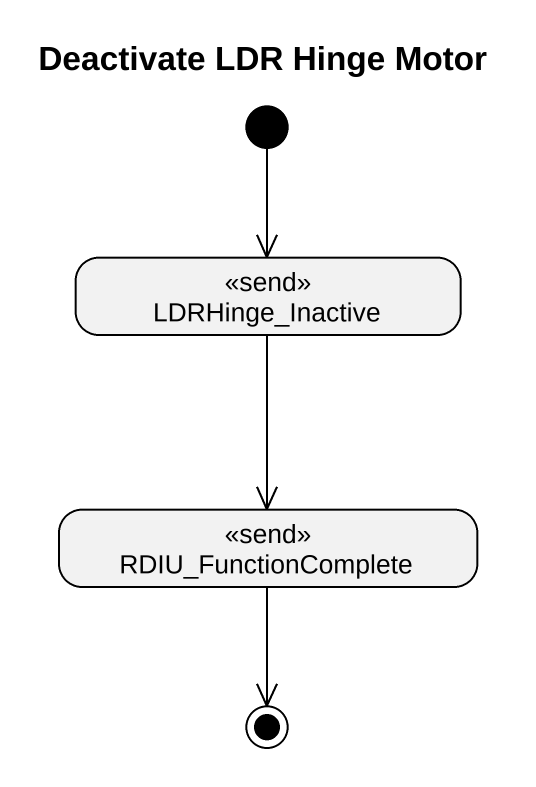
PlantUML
@startuml
title Deactivate LDR Hinge Motor
hide empty description
state LDRHinge_Inactive <<send>>
state RDIU_FunctionComplete <<send>>
[*] --> LDRHinge_Inactive
LDRHinge_Inactive --> RDIU_FunctionComplete
RDIU_FunctionComplete --> [*]
@enduml
